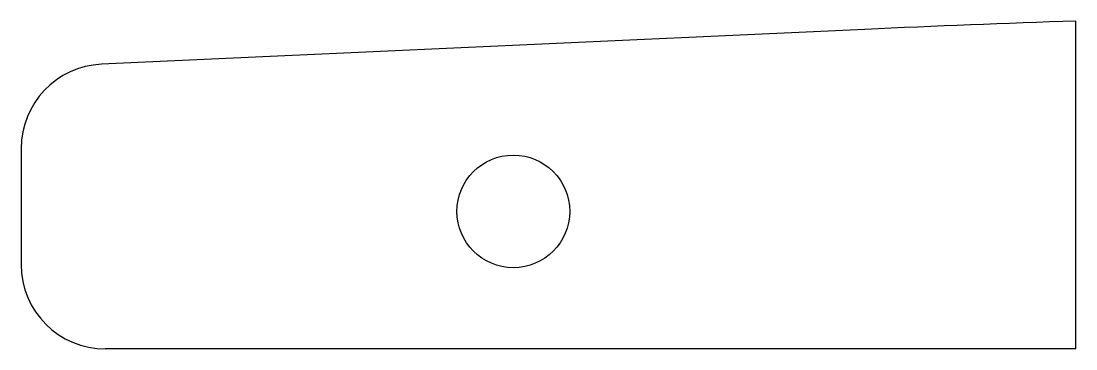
# Model space of a CAD drawing. Header units: millimetres. Extents: x -155 to -80, y -12 to 11.3.
import ezdxf

# ---------------------------------------------------------------- set-up
doc = ezdxf.new("R2010")
doc.units = ezdxf.units.MM

msp = doc.modelspace()

# ---------------------------------------------------------------- linework, layer by layer
at = {"color": 7, "linetype": 'Continuous', "lineweight": 25}
for p, q in [((-80, -12), (-80, 11.335)), ((-95, 10.743), (-149.274, 8.262)), ((-155, 2.268), (-155, -6)), ((-80, -12), (-149, -12))]:
    msp.add_line(p, q, dxfattribs=at)
msp.add_circle((-120, -2.211), 4.01, dxfattribs=at)
for centre, radius, start, end in [((-40, -1192.184), 1204.184, 91.903573, 92.617842), ((-149, 2.268), 6, 92.61784, 180), ((-149, -6), 6, 180, 270)]:
    msp.add_arc(centre, radius, start, end, dxfattribs=at)

doc.saveas('drawing.dxf')
